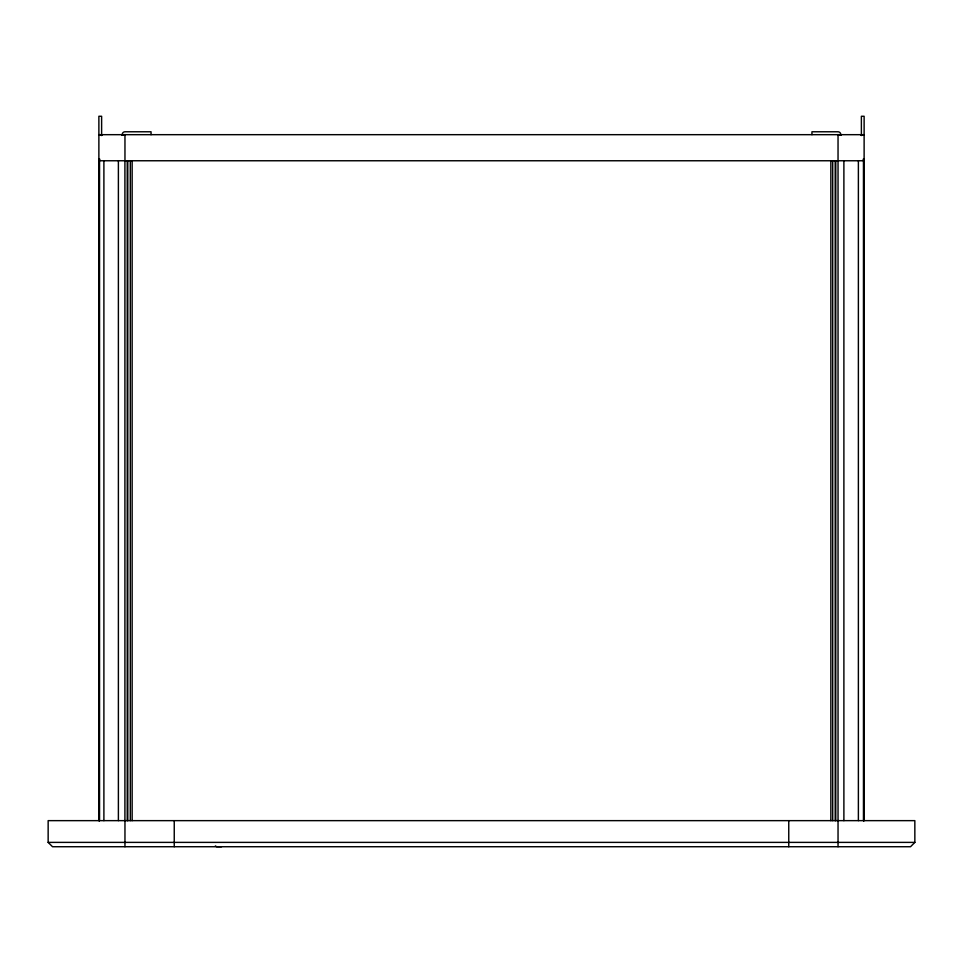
<?xml version="1.0" encoding="UTF-8"?>
<svg xmlns="http://www.w3.org/2000/svg" width="963" height="963" viewBox="0 0 963 963"><rect width="100%" height="100%" fill="white"/><g stroke="black" fill="none" stroke-linecap="round" stroke-linejoin="round"><path stroke-width="1.44" d="M221.538 846.73L216.567 846.73L215.375 845.899M914.85 842.384L910.529 846.73L52.52 846.73L48.15 842.384L48.15 820.645L914.838 820.645L914.85 842.384L48.162 842.384M864.124 134.676L98.876 134.676L101.621 134.76M122.217 134.82L124.961 134.82M838.039 134.82L840.783 134.82M861.379 134.76L864.124 134.868M98.876 135.025L101.621 135.025M122.217 135.061L124.961 135.061M838.039 135.061L840.783 135.061M861.379 135.025L864.124 135.025M98.876 135.217L101.621 135.217M861.379 135.217L864.124 135.217M98.876 159.316L99.971 159.316M863.029 159.316L864.124 159.316M98.876 160.761L864.124 160.761M864.124 820.645L864.124 116.27L861.379 116.27L861.379 135.566M863.919 160.761L863.919 820.645M863.691 160.761L863.691 820.645M863.486 160.761L863.486 820.645M858.382 160.761L858.382 820.645M843.889 160.761L843.889 820.645M840.783 135.374L840.783 134.676A2.805 2.805 0 0 0 838.039 131.775L811.953 131.775L811.953 134.676M838.039 134.519L838.039 846.73M835.764 160.761L835.764 820.645M835.198 160.761L835.21 820.645M832.706 160.761L832.706 820.645M830.852 160.761L830.852 820.645M788.757 820.645L788.757 846.73M174.243 820.645L174.243 846.73M151.047 134.676L151.047 131.775L124.961 131.775A2.805 2.805 0 0 0 122.217 134.676L122.217 135.374M132.148 160.761L132.148 820.645M130.294 160.761L130.294 820.645M127.79 160.761L127.802 820.645M127.236 160.761L127.236 820.645M124.961 134.519L124.961 160.761M124.961 820.645L124.961 846.73M124.913 160.761L124.913 820.645M118.389 160.761L118.389 820.645M103.896 160.761L103.896 820.645M101.621 135.566L101.621 116.27L98.876 116.27L98.876 820.645M99.514 160.761L99.514 820.645M99.309 160.761L99.309 820.645M99.081 160.761L99.081 820.645"/></g></svg>
